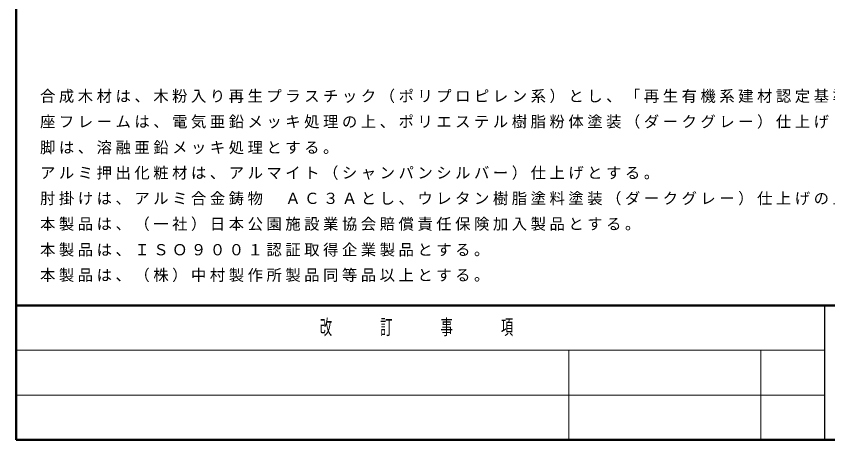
# Model space of a CAD drawing. Units: millimetres on the paper, scale 1:20. Extents: x -365 to 5, y 0 to 257.
# Drawn here: x -365 to -238, y 0 to 66.2 of the extents above; entities that cross this region are included whole.
import ezdxf

# ---------------------------------------------------------------- set-up
doc = ezdxf.new("R2010")
doc.units = ezdxf.units.MM
doc.layers.add('LY_1', color=7, linetype='Continuous', lineweight=25)
doc.layers.add('LY_3', color=7, linetype='Continuous', lineweight=13)
doc.styles.add('ＭＳ ゴシック', font='')
doc.styles.get('ＭＳ ゴシック').set_extended_font_data('MS Gothic')

msp = doc.modelspace()

# ---------------------------------------------------------------- linework, layer by layer
at = {"layer": 'LY_3', "lineweight": 50}
for p, q in [((-365, 257), (-365, 0)), ((-365, 21), (0, 21)), ((-365, 0), (0, 0))]:
    msp.add_line(p, q, dxfattribs=at)
at = {"layer": 'LY_3', "color": 211, "lineweight": 25}
msp.add_line((-238.5, 21), (-238.5, 0), dxfattribs=at)
at = {"layer": 'LY_3'}
for p, q in [((-365, 14), (-238.5, 14)), ((-278.5, 14), (-278.5, 0)), ((-248.5, 14), (-248.5, 0)), ((-365, 7), (-238.5, 7))]:
    msp.add_line(p, q, dxfattribs=at)

# ---------------------------------------------------------------- texts
at = {"layer": 'LY_1', "char_height": 1.76, "attachment_point": 7, "style": 'ＭＳ ゴシック'}
for s, insert in [('\\T1.23;合成木材は、木粉入り再生プラスチック（ポリプロピレン系）とし、「再生有機系建材認定基準」適合品とする。', (-361.274, 52.651)), ('\\T1.23;座フレームは、電気亜鉛メッキ処理の上、ポリエステル樹脂粉体塗装（ダークグレー）仕上げとする。', (-361.274, 48.651)), ('\\T1.23;脚は、溶融亜鉛メッキ処理とする。', (-361.274, 44.651)), ('\\T1.23;アルミ押出化粧材は、アルマイト（シャンパンシルバー）仕上げとする。', (-361.274, 40.651)), ('\\T1.23;肘掛けは、アルミ合金鋳物\u3000ＡＣ３Ａとし、ウレタン樹脂塗料塗装（ダークグレー）仕上げの上、抗菌・抗ウイルスコーティングとする。', (-361.274, 36.651)), ('\\T1.23;本製品は、（一社）日本公園施設業協会賠償責任保険加入製品とする。', (-361.274, 32.651)), ('\\T1.23;本製品は、ＩＳＯ９００１認証取得企業製品とする。', (-361.274, 28.651)), ('\\T1.23;本製品は、（株）中村製作所製品同等品以上とする。', (-361.274, 24.651))]:
    msp.add_mtext(s, dxfattribs=dict(at, insert=insert))
at = {"layer": 'LY_3', "color": 4, "insert": (-301.75, 17.5), "char_height": 2.346, "attachment_point": 5, "style": 'ＭＳ ゴシック'}
msp.add_mtext('\\T1.64;\\W0.6;改\u3000\u3000訂\u3000\u3000事\u3000\u3000項', dxfattribs=at)

doc.saveas('drawing.dxf')
